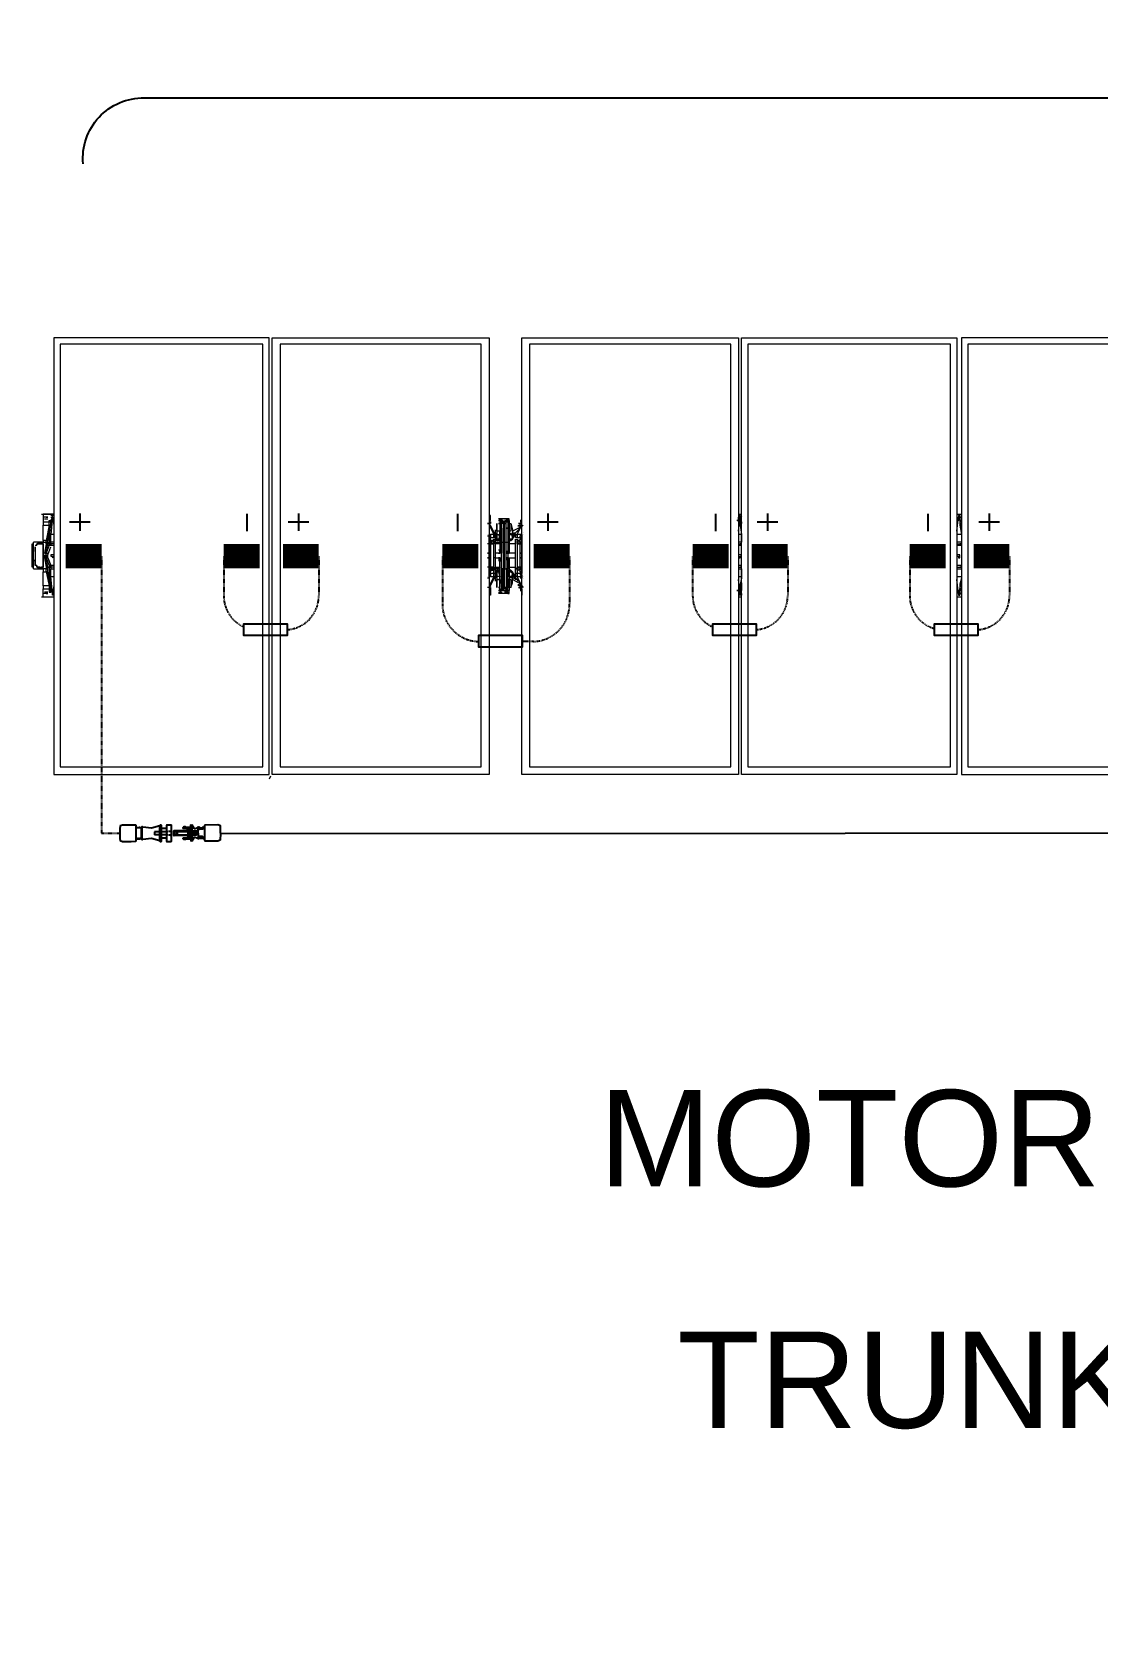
# Model space of a CAD drawing. Header units: feet. Extents: x -9903 to 12307, y -41 to 4121.
# Drawn here: x 1349.8 to 1570.8, y 2359.2 to 2692 of the extents above; entities that cross this region are included whole.
import ezdxf
from ezdxf import colors
from ezdxf.entities.mleader import LeaderData, LeaderLine
from ezdxf.lldxf.tags import DXFTag
from ezdxf.math import Vec2, Vec3

# ---------------------------------------------------------------- set-up
doc = ezdxf.new("R2010")
doc.units = ezdxf.units.FT
doc.header["$MEASUREMENT"] = 0
doc.linetypes.add('HIDDEN', pattern=[0.375, 0.25, -0.125])
for name, color, linetype in [('E-HARN-COMP', 8, 'Continuous'), ('E-TRNK-CABL-NEG', 6, 'HIDDEN'), ('E-TRUNK-CABLE-POS', 6, 'HIDDEN'), ('G-ANNO-TEXT', 1, 'Continuous'), ('Polarity-Text', 7, 'Continuous'), ('PV-DC-CABL-UG-', 10, 'DC-')]:
    doc.layers.add(name, color=color, linetype=linetype)
doc.styles.add('NEI-A', font='arial.ttf')
tags = doc.linetypes.add('DC-', pattern='A,0.176989,-0.049113,["DC-",NEI-A,S=0.1,R=0,X=0,Y=-0.05],-0.049113,-0.250887,0.176989', length=0.703091).pattern_tags.tags
tags[6] = DXFTag(74, 10)

# ---------------------------------------------------------------- blocks, each defined once
blk = doc.blocks.new('A$Cc93f9aa1')
at = {"lineweight": 5}
for points in [[(12.0812, 0), (12.3112, 0), (12.3112, 0.4666), (12.0812, 0.4666)], [(12.5462, 0), (12.3162, 0), (12.3162, 0.4666), (12.5462, 0.4666)], [(12.7811, 0.4666), (12.7811, 0), (12.5495, 0), (12.5495, 0.4666)], [(12.8161, 0.4666), (13.0478, 0.4666), (13.0478, 0), (12.8161, 0)], [(13.2811, 0.4666), (13.0511, 0.4666), (13.0511, 0), (13.2811, 0)], [(12.3045, 0.0067), (12.3045, 0.4583), (12.0878, 0.4583), (12.0878, 0.0067)], [(12.5395, 0.0067), (12.5395, 0.4583), (12.3228, 0.4583), (12.3228, 0.0067)], [(12.7728, 0.4583), (12.5578, 0.4583), (12.5578, 0.0067), (12.7728, 0.0067)], [(12.8245, 0.4583), (12.8245, 0.0067), (13.0395, 0.0067), (13.0395, 0.4583)], [(13.0578, 0.4583), (13.0578, 0.0067), (13.2745, 0.0067), (13.2745, 0.4583)], [(12.7928, 0.2667), (12.7945, 0.2667), (12.7945, 0.2583), (12.7928, 0.2583)], [(12.7978, 0.2717), (12.7961, 0.2717)], [(12.7978, 0.2617), (12.7961, 0.2617)], [(12.8045, 0.2617), (12.8028, 0.2617)], [(12.7828, 0.245), (12.7811, 0.245)], [(12.7845, 0.2483), (12.7861, 0.2483), (12.7861, 0.245), (12.7845, 0.245), (12.7828, 0.2467), (12.7828, 0.2483)], [(12.7845, 0.2483), (12.7828, 0.2467), (12.7845, 0.245), (12.7861, 0.2467)], [(12.7861, 0.2467), (12.7845, 0.2467)], [(12.7945, 0.2483), (12.7928, 0.2483), (12.7911, 0.25), (12.7928, 0.2483)], [(12.7978, 0.2467), (12.7978, 0.2183), (12.7961, 0.2183), (12.7961, 0.2467)], [(12.8011, 0.2183), (12.8011, 0.2467), (12.8028, 0.2467), (12.8028, 0.2183)], [(12.8128, 0.2483), (12.8111, 0.2467), (12.8128, 0.245), (12.8145, 0.2467)], [(13.2895, 0.25), (13.2878, 0.25)], [(12.3145, 0.235), (12.3128, 0.235), (12.3128, 0.2317), (12.3162, 0.2317), (12.3162, 0.2333), (12.3145, 0.2333)], [(12.5478, 0.235), (12.5478, 0.2333), (12.5462, 0.2333), (12.5462, 0.2317), (12.5478, 0.2317), (12.5495, 0.2317), (12.5495, 0.2333), (12.5495, 0.235)], [(12.7828, 0.235), (12.7811, 0.235)], [(12.7828, 0.23), (12.7811, 0.23)], [(12.7978, 0.2367), (12.7961, 0.2367)], [(12.7978, 0.23), (12.7961, 0.23)], [(12.7978, 0.23), (12.7961, 0.23)], [(12.8061, 0.23), (12.8045, 0.23)], [(12.8061, 0.23), (12.8045, 0.23)], [(12.8178, 0.235), (12.8161, 0.235)], [(12.8178, 0.23), (12.8161, 0.23)], [(13.2911, 0.23), (13.2895, 0.23), (13.2878, 0.22), (13.2895, 0.22)], [(12.7828, 0.22), (12.7811, 0.22)], [(12.7861, 0.2167), (12.7861, 0.2183), (12.7861, 0.22), (12.7845, 0.22), (12.7828, 0.22), (12.7828, 0.2183), (12.7828, 0.2167), (12.7845, 0.2167)], [(12.7845, 0.22), (12.7828, 0.2183), (12.7845, 0.2167), (12.7861, 0.2183)], [(12.7861, 0.2183), (12.7845, 0.2183)], [(12.7861, 0.2183), (12.7845, 0.2183)], [(12.7911, 0.2133), (12.7911, 0.215), (12.7945, 0.215), (12.7945, 0.2117), (12.7945, 0.21), (12.7928, 0.21), (12.7928, 0.2083)], [(12.7961, 0.2167), (12.7945, 0.2167)], [(12.8128, 0.22), (12.8111, 0.2183), (12.8128, 0.2167), (12.8145, 0.2183)], [(12.8145, 0.21), (12.8145, 0.2133), (12.8161, 0.2133), (12.8161, 0.2117)], [(13.2961, 0.22), (13.2945, 0.22)], [(12.7961, 0.1967), (12.7961, 0.195), (12.7945, 0.195)], [(12.7978, 0.2033), (12.7961, 0.2033)], [(12.7995, 0.1967), (12.7978, 0.1967)], [(12.7995, 0.195), (12.7978, 0.195)], [(12.8028, 0.195), (12.8011, 0.195)]]:
    blk.add_lwpolyline(points, close=True, dxfattribs=at)
at = {"color": 2, "lineweight": 5}
blk.add_lwpolyline([(13.0495, 0.4683), (13.0511, 0.4716)], dxfattribs=at)
at = {"lineweight": 5}
for points in [[(12.3162, 0.2767), (12.3112, 0.2767)], [(12.3145, 0.27), (12.3145, 0.2733), (12.3145, 0.275), (12.3128, 0.275), (12.3128, 0.2733), (12.3145, 0.2733)], [(12.5495, 0.2767), (12.5462, 0.2767)], [(12.5478, 0.255), (12.5462, 0.255), (12.5462, 0.2567), (12.5478, 0.2633), (12.5478, 0.2733), (12.5478, 0.275), (12.5478, 0.2733), (12.5478, 0.2717), (12.5462, 0.27), (12.5462, 0.2683)], [(12.5478, 0.275), (12.5495, 0.275)], [(12.7811, 0.2667), (12.7828, 0.2667), (12.7828, 0.2683), (12.7811, 0.2683), (12.7811, 0.27), (12.7811, 0.275)], [(12.8111, 0.255), (12.8095, 0.255), (12.8111, 0.255), (12.8111, 0.2533), (12.8111, 0.2517), (12.8145, 0.2517), (12.8145, 0.255), (12.8111, 0.255), (12.8161, 0.265), (12.8145, 0.265), (12.8161, 0.2667), (12.8145, 0.2667), (12.8145, 0.27), (12.8145, 0.275), (12.8161, 0.275)], [(13.2928, 0.2767), (13.2811, 0.2767)], [(13.2945, 0.2767), (13.2928, 0.2767), (13.2928, 0.2683), (13.2861, 0.2683), (13.2861, 0.2717), (13.2845, 0.2717), (13.2845, 0.27), (13.2828, 0.2733), (13.2845, 0.255), (13.2861, 0.255), (13.2861, 0.2533), (13.2845, 0.27), (13.2845, 0.2683), (13.2845, 0.2667), (13.2861, 0.265), (13.2861, 0.2683), (13.2845, 0.2683)], [(13.2828, 0.2733), (13.2828, 0.275), (13.2828, 0.2733)], [(12.3128, 0.255), (12.3112, 0.255), (12.3112, 0.2567), (12.3128, 0.2633), (12.3128, 0.2733), (12.3128, 0.27), (12.3112, 0.2683)], [(12.5495, 0.27), (12.5495, 0.2733)], [(12.7861, 0.2117), (12.7861, 0.2133), (12.7828, 0.2133), (12.7828, 0.2117), (12.7811, 0.21), (12.7811, 0.2133), (12.7828, 0.2133), (12.7828, 0.215), (12.7811, 0.215), (12.7811, 0.25), (12.7828, 0.25), (12.7828, 0.2517), (12.7828, 0.2533), (12.7811, 0.255), (12.7811, 0.2533), (12.7811, 0.255), (12.7811, 0.2517), (12.7861, 0.2517), (12.7861, 0.2533), (12.7861, 0.255), (12.7828, 0.265), (12.7811, 0.265), (12.7795, 0.2667)], [(12.7811, 0.27), (12.7811, 0.27)], [(12.7811, 0.2667), (12.7811, 0.2667)], [(12.7811, 0.265), (12.7861, 0.255), (12.7811, 0.255), (12.7811, 0.2567)], [(12.7845, 0.2667), (12.7828, 0.2667), (12.7828, 0.2633), (12.7828, 0.265), (12.7845, 0.265), (12.7845, 0.2633)], [(12.7845, 0.2617), (12.7911, 0.2583), (12.7911, 0.2567)], [(12.7861, 0.2583), (12.7911, 0.2533)], [(12.7928, 0.2667), (12.7911, 0.2617), (12.7911, 0.25), (12.7911, 0.2517)], [(12.7911, 0.26), (12.7911, 0.25), (12.7928, 0.25), (12.7945, 0.2483), (12.7961, 0.2483)], [(12.7945, 0.255), (12.7945, 0.25), (12.7928, 0.25), (12.7911, 0.2517), (12.7928, 0.2567), (12.7928, 0.255), (12.7945, 0.255), (12.7945, 0.2583)], [(12.7928, 0.2667), (12.7928, 0.2667)], [(12.7928, 0.26), (12.7928, 0.26)], [(12.8045, 0.2683), (12.8028, 0.2683), (12.8011, 0.2683), (12.8011, 0.27), (12.7995, 0.27), (12.7978, 0.27), (12.7995, 0.27), (12.7978, 0.27), (12.7961, 0.2717), (12.7961, 0.2733), (12.7945, 0.2733), (12.7945, 0.27), (12.7961, 0.27), (12.7961, 0.2683), (12.7978, 0.2683), (12.7995, 0.2683), (12.7995, 0.2667)], [(12.7961, 0.27), (12.7945, 0.27), (12.7961, 0.27), (12.7978, 0.27), (12.7961, 0.27), (12.7978, 0.27), (12.7978, 0.2683), (12.7961, 0.2683), (12.7961, 0.2467)], [(12.7961, 0.2383), (12.7945, 0.2383), (12.7945, 0.2617), (12.7945, 0.27)], [(12.7945, 0.2667), (12.7961, 0.2667)], [(12.7961, 0.2733), (12.7978, 0.2733), (12.8028, 0.2733), (12.8045, 0.2733), (12.8061, 0.2733)], [(12.7961, 0.27), (12.7961, 0.27)], [(12.8028, 0.2467), (12.8028, 0.2683), (12.8011, 0.2683), (12.8011, 0.2467), (12.7995, 0.2467), (12.7995, 0.2183), (12.7978, 0.2183), (12.7978, 0.1967), (12.7961, 0.1967), (12.7961, 0.2183)], [(12.7978, 0.2717), (12.7995, 0.2717)], [(12.7978, 0.2667), (12.7995, 0.2667), (12.7995, 0.2467), (12.7978, 0.2467), (12.7978, 0.2683), (12.7995, 0.2683), (12.8011, 0.2683), (12.8028, 0.2683), (12.8028, 0.27), (12.8011, 0.27), (12.8028, 0.27), (12.8011, 0.27), (12.8028, 0.27), (12.8045, 0.27), (12.8028, 0.27), (12.8045, 0.27), (12.8061, 0.27)], [(12.8011, 0.2667), (12.8028, 0.2667)], [(12.8061, 0.2717), (12.8045, 0.2717), (12.8028, 0.27), (12.8045, 0.27), (12.8045, 0.2733), (12.8045, 0.2717)], [(12.8028, 0.2717), (12.8045, 0.2717), (12.8028, 0.2717)], [(12.8045, 0.27), (12.8045, 0.2617), (12.8045, 0.2383), (12.8028, 0.2383)], [(12.8028, 0.27), (12.8028, 0.27)], [(12.8078, 0.2517), (12.8078, 0.25), (12.8078, 0.2617), (12.8078, 0.2667), (12.8078, 0.2583), (12.8045, 0.2583), (12.8045, 0.2667), (12.8061, 0.2667), (12.8045, 0.2667)], [(12.8045, 0.2583), (12.8045, 0.255), (12.8078, 0.255), (12.8078, 0.2567), (12.8078, 0.2583)], [(12.8061, 0.2667), (12.8061, 0.2667)], [(12.8061, 0.25), (12.8061, 0.2483), (12.8078, 0.25), (12.8061, 0.2483), (12.8078, 0.25), (12.8095, 0.25), (12.8095, 0.26)], [(12.8078, 0.26), (12.8078, 0.26)], [(12.8145, 0.265), (12.8095, 0.255), (12.8111, 0.255), (12.8111, 0.2533)], [(12.8145, 0.27), (12.8145, 0.27)], [(12.8145, 0.2667), (12.8145, 0.2667)], [(13.2828, 0.27), (13.2828, 0.2733), (13.2811, 0.2733), (13.2811, 0.2717)], [(13.2845, 0.2667), (13.2878, 0.25), (13.2895, 0.25), (13.2861, 0.265), (13.2928, 0.265), (13.2928, 0.2683)], [(13.2928, 0.265), (13.2928, 0.25), (13.2895, 0.25), (13.2895, 0.2467), (13.2878, 0.2467), (13.2878, 0.245), (13.2861, 0.245), (13.2878, 0.245), (13.2895, 0.245), (13.2895, 0.2467), (13.2928, 0.2467), (13.2928, 0.25)], [(13.2895, 0.2733), (13.2878, 0.2733), (13.2911, 0.2733), (13.2928, 0.2733)], [(13.2878, 0.2717), (13.2911, 0.2717)], [(12.3128, 0.2467), (12.3112, 0.2467), (12.3112, 0.255)], [(12.3162, 0.2467), (12.3112, 0.2467)], [(12.3162, 0.245), (12.3112, 0.245), (12.3128, 0.245)], [(12.3112, 0.245), (12.3112, 0.2433), (12.3162, 0.2433)], [(12.5478, 0.2467), (12.5462, 0.2467), (12.5462, 0.255)], [(12.5495, 0.2467), (12.5462, 0.2467)], [(12.5495, 0.245), (12.5462, 0.245), (12.5478, 0.245)], [(12.5462, 0.245), (12.5462, 0.2433), (12.5495, 0.2433)], [(12.7795, 0.255), (12.7795, 0.255)], [(12.7811, 0.25), (12.7811, 0.2517)], [(12.7811, 0.2467), (12.7828, 0.2467), (12.7828, 0.2483), (12.7845, 0.2483), (12.7861, 0.2483), (12.7861, 0.2467), (12.7878, 0.2467)], [(12.7828, 0.2483), (12.7828, 0.2483)], [(12.7828, 0.2467), (12.7828, 0.245), (12.7845, 0.245), (12.7861, 0.245), (12.7861, 0.2467), (12.7845, 0.2467), (12.7861, 0.2467), (12.7845, 0.2467), (12.7861, 0.2467), (12.7845, 0.2467), (12.7861, 0.2467), (12.7845, 0.2467)], [(12.7828, 0.2467), (12.7828, 0.2467)], [(12.7828, 0.245), (12.7828, 0.245)], [(12.7845, 0.2483), (12.7845, 0.2483)], [(12.7845, 0.245), (12.7845, 0.245)], [(12.7895, 0.2533), (12.7878, 0.2533), (12.7895, 0.2533), (12.7895, 0.2517), (12.7911, 0.2517), (12.7878, 0.255), (12.7878, 0.2517), (12.7861, 0.2517), (12.7878, 0.2517), (12.7878, 0.215), (12.7861, 0.215)], [(12.7861, 0.255), (12.7878, 0.255), (12.7861, 0.255), (12.7861, 0.2533)], [(12.7861, 0.2483), (12.7861, 0.2483)], [(12.7861, 0.2467), (12.7861, 0.2467)], [(12.7861, 0.245), (12.7861, 0.245)], [(12.7945, 0.245), (12.7878, 0.245)], [(12.7945, 0.2467), (12.7945, 0.2483), (12.7961, 0.2483), (12.7945, 0.2483), (12.7945, 0.25)], [(12.8078, 0.2567), (12.8078, 0.2517), (12.8078, 0.25), (12.8061, 0.25), (12.8045, 0.255)], [(12.8095, 0.2483), (12.8045, 0.2483), (12.8061, 0.2483), (12.8078, 0.2483), (12.8061, 0.2483), (12.8078, 0.2483)], [(12.8095, 0.245), (12.8045, 0.245), (12.8061, 0.2467), (12.8095, 0.2467)], [(12.8145, 0.255), (12.8161, 0.255), (12.8161, 0.2533), (12.8161, 0.255), (12.8161, 0.2533), (12.8161, 0.2517), (12.8145, 0.2517), (12.8145, 0.25), (12.8161, 0.25), (12.8161, 0.215), (12.8145, 0.215), (12.8145, 0.2133), (12.8111, 0.2133), (12.8111, 0.2117), (12.8111, 0.21), (12.8095, 0.21), (12.8145, 0.2), (12.8161, 0.2), (12.8145, 0.2017)], [(12.8111, 0.215), (12.8095, 0.215), (12.8095, 0.2517), (12.8111, 0.2517), (12.8095, 0.2517), (12.8095, 0.255)], [(12.8095, 0.2517), (12.8095, 0.2517)], [(12.8111, 0.2517), (12.8111, 0.2517)], [(12.8111, 0.2467), (12.8111, 0.245), (12.8111, 0.2483), (12.8128, 0.2483), (12.8111, 0.2483), (12.8111, 0.2467), (12.8128, 0.2467), (12.8145, 0.2467), (12.8128, 0.245), (12.8111, 0.245), (12.8128, 0.245), (12.8145, 0.245), (12.8145, 0.2467), (12.8128, 0.2467), (12.8145, 0.2467), (12.8128, 0.2467), (12.8145, 0.2467), (12.8128, 0.2467), (12.8145, 0.2467), (12.8128, 0.2467), (12.8145, 0.2467), (12.8145, 0.2483), (12.8128, 0.2483), (12.8145, 0.2483), (12.8145, 0.2467)], [(12.8111, 0.2483), (12.8111, 0.2483)], [(12.8111, 0.2467), (12.8111, 0.2467)], [(12.8111, 0.245), (12.8111, 0.245)], [(12.8128, 0.2483), (12.8128, 0.2483)], [(12.8128, 0.245), (12.8128, 0.245)], [(12.8145, 0.2483), (12.8145, 0.2483)], [(12.8145, 0.2467), (12.8145, 0.2467)], [(12.8145, 0.245), (12.8145, 0.245)], [(12.8161, 0.2567), (12.8161, 0.255)], [(12.8161, 0.2517), (12.8161, 0.25)], [(12.8161, 0.245), (12.8178, 0.245)], [(12.8178, 0.255), (12.8178, 0.255)], [(13.2845, 0.255), (13.2845, 0.2467), (13.2811, 0.2467)], [(13.2811, 0.245), (13.2845, 0.245), (13.2861, 0.245), (13.2861, 0.2533), (13.2878, 0.25), (13.2878, 0.2467)], [(13.2811, 0.2433), (13.2845, 0.2433), (13.2845, 0.245), (13.2845, 0.2433), (13.2845, 0.245)], [(13.2895, 0.2317), (13.2895, 0.235), (13.2861, 0.2433), (13.2861, 0.245), (13.2845, 0.245), (13.2845, 0.2467)], [(13.2878, 0.235), (13.2845, 0.2433), (13.2861, 0.2433), (13.2845, 0.2433), (13.2861, 0.2433), (13.2861, 0.245), (13.2845, 0.245), (13.2861, 0.245)], [(13.2878, 0.245), (13.2895, 0.235), (13.2911, 0.235), (13.2895, 0.235), (13.2895, 0.23), (13.2878, 0.23)], [(13.2911, 0.2317), (13.2911, 0.235), (13.2895, 0.245)], [(13.2945, 0.2467), (13.2928, 0.2467), (13.2945, 0.2467), (13.2961, 0.245), (13.2978, 0.245), (13.2961, 0.245), (13.2928, 0.245), (13.2928, 0.2183), (13.2945, 0.2183), (13.2945, 0.22), (13.2961, 0.22), (13.2961, 0.2183), (13.2961, 0.22), (13.2978, 0.22), (13.2995, 0.22), (13.2995, 0.2217)], [(13.2978, 0.2467), (13.2961, 0.2467), (13.2945, 0.2467), (13.2928, 0.2467), (13.2928, 0.245), (13.2945, 0.245)], [(13.2928, 0.2467), (13.2961, 0.2467), (13.2978, 0.2467), (13.2978, 0.245), (13.2995, 0.245), (13.2995, 0.2433), (13.3011, 0.2433)], [(13.2928, 0.22), (13.2928, 0.2233), (13.2928, 0.2417), (13.2928, 0.245)], [(13.3028, 0.2467), (13.2995, 0.2467), (13.2945, 0.2467), (13.2961, 0.2467), (13.2961, 0.245)], [(13.2995, 0.2433), (13.2995, 0.245), (13.2978, 0.245), (13.2961, 0.245), (13.2961, 0.2467)], [(13.2995, 0.245), (13.2978, 0.245)], [(13.3011, 0.2283), (13.3011, 0.2233), (13.3011, 0.2433), (13.3011, 0.2383)], [(13.3028, 0.245), (13.3045, 0.245), (13.3045, 0.22), (13.3028, 0.22)], [(12.7978, 0.235), (12.7961, 0.235), (12.7945, 0.235), (12.7945, 0.2367), (12.7945, 0.2383), (12.7945, 0.2367), (12.7961, 0.235), (12.7878, 0.235), (12.7878, 0.23), (12.7961, 0.23), (12.7945, 0.2283), (12.7945, 0.2267), (12.7945, 0.23), (12.7961, 0.23), (12.7945, 0.23)], [(12.7945, 0.195), (12.7945, 0.1933), (12.7961, 0.1933), (12.7961, 0.195), (12.7945, 0.195), (12.7945, 0.2033), (12.7945, 0.2267), (12.7961, 0.2267)], [(12.7961, 0.1933), (12.8028, 0.1933), (12.8045, 0.1933), (12.8028, 0.1933), (12.8028, 0.195), (12.8011, 0.195), (12.8028, 0.195), (12.8045, 0.195), (12.8045, 0.2033), (12.8028, 0.2033), (12.8045, 0.2033), (12.8045, 0.2267), (12.8028, 0.2267)], [(12.8028, 0.23), (12.8095, 0.23), (12.8095, 0.235), (12.8028, 0.235)], [(12.8061, 0.235), (12.8045, 0.235), (12.8045, 0.2383), (12.8061, 0.2383)], [(12.8045, 0.2383), (12.8045, 0.2367), (12.8061, 0.2367), (12.8045, 0.2367), (12.8045, 0.235)], [(12.8045, 0.2267), (12.8045, 0.23), (12.8045, 0.2267), (12.8061, 0.2267)], [(12.8095, 0.235), (12.8111, 0.235)], [(13.2811, 0.2317), (13.2845, 0.2317), (13.2845, 0.2333), (13.2828, 0.2333), (13.2828, 0.235), (13.2811, 0.2333)], [(13.2895, 0.235), (13.2878, 0.235), (13.2878, 0.2317), (13.2845, 0.2233)], [(13.2878, 0.2217), (13.2861, 0.2217), (13.2895, 0.23), (13.2911, 0.23)], [(13.3011, 0.2267), (13.3011, 0.2283), (13.3011, 0.2383), (13.3028, 0.2383)], [(13.3011, 0.2367), (13.3011, 0.2383), (13.3011, 0.2367)], [(12.3162, 0.2217), (12.3112, 0.2217), (12.3112, 0.22)], [(12.3162, 0.22), (12.3112, 0.22), (12.3128, 0.22)], [(12.3145, 0.1917), (12.3128, 0.1917), (12.3128, 0.2), (12.3112, 0.21), (12.3112, 0.2183), (12.3128, 0.2183)], [(12.3112, 0.2183), (12.3162, 0.2183)], [(12.5495, 0.2217), (12.5462, 0.2217), (12.5462, 0.22)], [(12.5495, 0.22), (12.5462, 0.22), (12.5478, 0.22)], [(12.5478, 0.1917), (12.5478, 0.2), (12.5462, 0.21), (12.5462, 0.2183), (12.5478, 0.2183)], [(12.5462, 0.2183), (12.5495, 0.2183)], [(12.7795, 0.21), (12.7795, 0.21)], [(12.7811, 0.2183), (12.7828, 0.2183), (12.7828, 0.22), (12.7845, 0.22), (12.7861, 0.22), (12.7861, 0.2183), (12.7861, 0.2167), (12.7845, 0.2167), (12.7828, 0.2183)], [(12.7811, 0.2133), (12.7811, 0.215)], [(12.7811, 0.2117), (12.7811, 0.21), (12.7861, 0.21), (12.7811, 0.2), (12.7828, 0.2), (12.7861, 0.21), (12.7861, 0.2117), (12.7861, 0.21), (12.7878, 0.21), (12.7911, 0.2133), (12.7895, 0.2133), (12.7895, 0.2117), (12.7878, 0.2117), (12.7895, 0.2117)], [(12.7828, 0.22), (12.7828, 0.22)], [(12.7828, 0.2183), (12.7828, 0.2183)], [(12.7828, 0.2167), (12.7828, 0.2167)], [(12.7845, 0.22), (12.7845, 0.22)], [(12.7845, 0.2183), (12.7861, 0.2183)], [(12.7845, 0.2183), (12.7861, 0.2183)], [(12.7845, 0.2183), (12.7861, 0.2183)], [(12.7845, 0.2183), (12.7861, 0.2183)], [(12.7845, 0.2183), (12.7861, 0.2183)], [(12.7845, 0.2167), (12.7845, 0.2167)], [(12.7845, 0.2033), (12.7911, 0.2067), (12.7911, 0.2083)], [(12.7861, 0.22), (12.7861, 0.22)], [(12.7861, 0.2183), (12.7861, 0.2183)], [(12.7861, 0.2167), (12.7861, 0.2167)], [(12.7861, 0.215), (12.7861, 0.215)], [(12.7861, 0.2133), (12.7878, 0.2133), (12.7878, 0.21), (12.7861, 0.21)], [(12.7861, 0.2067), (12.7911, 0.2117)], [(12.7878, 0.22), (12.7945, 0.22)], [(12.7878, 0.215), (12.7878, 0.215)], [(12.7911, 0.205), (12.7911, 0.215), (12.7928, 0.2167), (12.7945, 0.2167), (12.7928, 0.2167), (12.7911, 0.215)], [(12.7928, 0.1983), (12.7911, 0.205), (12.7911, 0.215), (12.7911, 0.2133)], [(12.7945, 0.215), (12.7945, 0.2167), (12.7928, 0.215)], [(12.7945, 0.2067), (12.7945, 0.1983), (12.7928, 0.1983), (12.7928, 0.2067), (12.7945, 0.2067), (12.7945, 0.21)], [(12.7961, 0.2167), (12.7945, 0.2167), (12.7945, 0.2183)], [(12.8028, 0.2183), (12.8028, 0.1967), (12.8011, 0.1967), (12.8011, 0.2183), (12.7995, 0.2183), (12.7995, 0.1983), (12.7978, 0.1983)], [(12.8095, 0.2183), (12.8061, 0.2183), (12.8045, 0.22), (12.8095, 0.22)], [(12.8095, 0.205), (12.8095, 0.215), (12.8078, 0.215), (12.8061, 0.2167), (12.8045, 0.2167), (12.8095, 0.2167)], [(12.8045, 0.21), (12.8045, 0.2067), (12.8078, 0.2067), (12.8078, 0.2083), (12.8078, 0.21), (12.8061, 0.21), (12.8045, 0.2117), (12.8061, 0.215), (12.8078, 0.215), (12.8078, 0.2083)], [(12.8045, 0.1983), (12.8061, 0.1983), (12.8045, 0.1983), (12.8045, 0.2067)], [(12.8061, 0.215), (12.8061, 0.2167), (12.8078, 0.2167), (12.8061, 0.2167), (12.8078, 0.215), (12.8061, 0.2167), (12.8078, 0.2167)], [(12.8078, 0.2067), (12.8078, 0.1983), (12.8078, 0.215), (12.8078, 0.2133)], [(12.8095, 0.215), (12.8095, 0.215)], [(12.8111, 0.2117), (12.8095, 0.2117), (12.8095, 0.21), (12.8095, 0.2133), (12.8111, 0.2133)], [(12.8095, 0.21), (12.8111, 0.21)], [(12.8128, 0.2183), (12.8145, 0.2183), (12.8128, 0.2183), (12.8145, 0.2183), (12.8128, 0.2183), (12.8145, 0.2183), (12.8128, 0.2183), (12.8145, 0.2183), (12.8128, 0.2183), (12.8145, 0.2183), (12.8145, 0.22), (12.8128, 0.22), (12.8111, 0.22), (12.8111, 0.2183), (12.8111, 0.2167), (12.8128, 0.2167), (12.8145, 0.2183), (12.8145, 0.2167), (12.8128, 0.2167), (12.8111, 0.2167), (12.8111, 0.2183), (12.8111, 0.22), (12.8128, 0.22), (12.8145, 0.22), (12.8145, 0.2183)], [(12.8111, 0.22), (12.8111, 0.22)], [(12.8111, 0.2183), (12.8111, 0.2183)], [(12.8111, 0.2167), (12.8111, 0.2167)], [(12.8111, 0.215), (12.8111, 0.215)], [(12.8161, 0.2), (12.8111, 0.21), (12.8145, 0.21)], [(12.8128, 0.22), (12.8128, 0.22)], [(12.8128, 0.2167), (12.8128, 0.2167)], [(12.8145, 0.22), (12.8145, 0.22)], [(12.8145, 0.2183), (12.8145, 0.2183)], [(12.8145, 0.2167), (12.8145, 0.2167)], [(12.8161, 0.22), (12.8178, 0.22)], [(12.8161, 0.215), (12.8161, 0.2133)], [(12.8178, 0.2117), (12.8161, 0.2117), (12.8161, 0.21)], [(12.8178, 0.21), (12.8178, 0.21)], [(13.2861, 0.2217), (13.2845, 0.2217), (13.2845, 0.22), (13.2845, 0.2217), (13.2811, 0.2217)], [(13.2811, 0.22), (13.2845, 0.22), (13.2861, 0.22), (13.2878, 0.22)], [(13.2811, 0.2183), (13.2845, 0.2183)], [(13.2828, 0.1917), (13.2845, 0.21), (13.2861, 0.2117), (13.2861, 0.22), (13.2878, 0.22), (13.2895, 0.22), (13.2895, 0.2183), (13.2878, 0.2183), (13.2878, 0.22), (13.2878, 0.215), (13.2878, 0.2167), (13.2895, 0.2167), (13.2878, 0.2167), (13.2878, 0.215), (13.2845, 0.2), (13.2861, 0.2), (13.2895, 0.2167), (13.2928, 0.2167), (13.2928, 0.2)], [(13.2845, 0.2217), (13.2845, 0.22), (13.2861, 0.22), (13.2861, 0.2217), (13.2845, 0.2217), (13.2861, 0.2217), (13.2845, 0.22), (13.2861, 0.22), (13.2845, 0.22), (13.2845, 0.2183), (13.2845, 0.21)], [(13.2845, 0.1967), (13.2845, 0.195), (13.2861, 0.2117), (13.2878, 0.215), (13.2895, 0.215)], [(13.2928, 0.2167), (13.2928, 0.2183), (13.2895, 0.2183), (13.2895, 0.2167)], [(13.3011, 0.2217), (13.2995, 0.2217), (13.2995, 0.22), (13.2978, 0.22), (13.2978, 0.2183), (13.2961, 0.2183), (13.2928, 0.2183), (13.2945, 0.2183), (13.2995, 0.2183), (13.3028, 0.2183)], [(13.2945, 0.22), (13.2928, 0.22), (13.2961, 0.22), (13.2978, 0.22), (13.2961, 0.22), (13.2978, 0.22), (13.2995, 0.22)], [(13.2928, 0.2183), (13.2945, 0.2183)], [(12.3112, 0.1967), (12.3128, 0.195), (12.3128, 0.19), (12.3145, 0.19), (12.3145, 0.1917), (12.3145, 0.195)], [(12.5462, 0.1967), (12.5462, 0.195), (12.5478, 0.1933), (12.5478, 0.19), (12.5495, 0.19)], [(12.5495, 0.195), (12.5495, 0.1917), (12.5478, 0.1917), (12.5478, 0.19)], [(12.7811, 0.2017), (12.7795, 0.2)], [(12.7811, 0.1983), (12.7828, 0.1983), (12.7811, 0.1967)], [(12.7811, 0.1983), (12.7811, 0.1983)], [(12.7811, 0.195), (12.7811, 0.19)], [(12.7811, 0.195), (12.7811, 0.195)], [(12.7845, 0.2017), (12.7845, 0.2), (12.7828, 0.2), (12.7828, 0.2017), (12.7828, 0.1983), (12.7845, 0.1983)], [(12.7928, 0.205), (12.7928, 0.205)], [(12.7945, 0.1983), (12.7961, 0.1983)], [(12.7978, 0.1933), (12.7961, 0.1933), (12.7978, 0.1933), (12.7961, 0.1933), (12.7978, 0.195), (12.7995, 0.195), (12.7978, 0.195), (12.7978, 0.1967)], [(12.7978, 0.195), (12.7961, 0.195), (12.7961, 0.1967)], [(12.7995, 0.1983), (12.7995, 0.1967), (12.8011, 0.1967), (12.8028, 0.1967), (12.8011, 0.1967), (12.8011, 0.195), (12.8028, 0.195), (12.8045, 0.1933), (12.8061, 0.1933), (12.8045, 0.1933), (12.8028, 0.1933)], [(12.8011, 0.1983), (12.8028, 0.1983)], [(12.8028, 0.195), (12.8028, 0.1967), (12.8028, 0.195), (12.8045, 0.195), (12.8045, 0.1933)], [(12.8061, 0.195), (12.8045, 0.195), (12.8028, 0.1967)], [(12.8078, 0.205), (12.8078, 0.205)], [(12.8145, 0.1967), (12.8145, 0.1983), (12.8161, 0.1983)], [(12.8145, 0.1983), (12.8145, 0.1983)], [(12.8145, 0.195), (12.8145, 0.19), (12.8161, 0.19)], [(13.2811, 0.1933), (13.2828, 0.1917), (13.2828, 0.19), (13.2845, 0.19)], [(13.2945, 0.1883), (13.2928, 0.1883), (13.2928, 0.1967), (13.2861, 0.1967), (13.2861, 0.195), (13.2845, 0.195), (13.2828, 0.1917), (13.2828, 0.19)], [(13.2845, 0.1917), (13.2828, 0.1917), (13.2828, 0.195)], [(13.2928, 0.1967), (13.2928, 0.2), (13.2861, 0.2), (13.2861, 0.1967), (13.2845, 0.1967), (13.2845, 0.1983)], [(13.2911, 0.1933), (13.2878, 0.1933)], [(13.2895, 0.1917), (13.2878, 0.1917), (13.2911, 0.1917), (13.2928, 0.1917)], [(12.3162, 0.1883), (12.3112, 0.1883)], [(12.5495, 0.1883), (12.5462, 0.1883)], [(13.2811, 0.1883), (13.2928, 0.1883)]]:
    blk.add_lwpolyline(points, dxfattribs=at)
at = {"color": 8, "lineweight": 5, "true_color": 0x808080}
for points in [[(12.3162, 0.2767), (12.3112, 0.2767)], [(12.3112, 0.2733), (12.3128, 0.2733), (12.3128, 0.275)], [(12.5495, 0.2767), (12.5462, 0.2767)], [(12.5462, 0.2733), (12.5462, 0.275), (12.5478, 0.275)], [(13.2928, 0.2767), (13.2811, 0.2767)], [(13.2811, 0.275), (13.2828, 0.275)], [(12.3112, 0.27), (12.3128, 0.27), (12.3128, 0.2683), (12.3112, 0.2617)], [(12.3112, 0.2667), (12.3112, 0.2683), (12.3128, 0.2683)], [(12.3145, 0.2733), (12.3145, 0.2733)], [(12.3145, 0.2733), (12.3162, 0.2583)], [(12.3162, 0.2683), (12.3145, 0.27)], [(12.5462, 0.2617), (12.5462, 0.27), (12.5478, 0.27)], [(12.5462, 0.2667), (12.5462, 0.2683)], [(12.5478, 0.2733), (12.5495, 0.2583)], [(12.5495, 0.2733), (12.5495, 0.2733)], [(12.5495, 0.2683), (12.5495, 0.27)], [(12.7845, 0.26), (12.7861, 0.2583), (12.7878, 0.2583), (12.7895, 0.2567), (12.7911, 0.255)], [(12.7945, 0.2617), (12.7945, 0.27)], [(12.7945, 0.2583), (12.7961, 0.2583)], [(12.7961, 0.2733), (12.7961, 0.2717)], [(12.7961, 0.2717), (12.7961, 0.2717)], [(12.7961, 0.27), (12.7978, 0.27), (12.7995, 0.27), (12.7978, 0.27), (12.7995, 0.27), (12.8011, 0.27), (12.8028, 0.27), (12.8011, 0.27)], [(12.7961, 0.2617), (12.7961, 0.2383), (12.7961, 0.235), (12.7978, 0.235)], [(12.8028, 0.2717), (12.8028, 0.2733)], [(12.8028, 0.2717), (12.8028, 0.2717)], [(12.8028, 0.27), (12.8045, 0.27), (12.8045, 0.2617)], [(12.8028, 0.2617), (12.8028, 0.2383), (12.8028, 0.235)], [(12.8045, 0.2583), (12.8061, 0.2583)], [(12.8161, 0.2667), (12.8178, 0.2667)], [(13.2811, 0.265), (13.2828, 0.2733)], [(12.3162, 0.255), (12.3112, 0.255)], [(12.5495, 0.255), (12.5462, 0.255)], [(12.7795, 0.2567), (12.7795, 0.2567)], [(12.7811, 0.2567), (12.7828, 0.2567)], [(12.7828, 0.25), (12.7828, 0.2483)], [(12.7828, 0.245), (12.7828, 0.22)], [(12.7861, 0.2483), (12.7861, 0.2517)], [(12.7861, 0.22), (12.7861, 0.245)], [(12.7945, 0.255), (12.7961, 0.255)], [(12.7945, 0.25), (12.7961, 0.25)], [(12.8045, 0.255), (12.8061, 0.255)], [(12.8045, 0.25), (12.8061, 0.25)], [(12.8111, 0.2517), (12.8111, 0.2483)], [(12.8111, 0.245), (12.8111, 0.22)], [(12.8145, 0.2483), (12.8145, 0.25)], [(12.8145, 0.22), (12.8145, 0.245)], [(12.8161, 0.2567), (12.8178, 0.2567)], [(12.8161, 0.2567), (12.8161, 0.2567)], [(13.2845, 0.255), (13.2811, 0.255)], [(13.2961, 0.245), (13.2978, 0.245)], [(13.3028, 0.2467), (13.3028, 0.2183)], [(12.7961, 0.2033), (12.7961, 0.2267), (12.7961, 0.23), (12.7978, 0.23)], [(12.8028, 0.2033), (12.8028, 0.23)], [(12.8045, 0.235), (12.8061, 0.235)], [(12.8045, 0.23), (12.8061, 0.23)], [(12.3112, 0.21), (12.3162, 0.21)], [(12.3162, 0.2067), (12.3145, 0.1917)], [(12.5462, 0.21), (12.5495, 0.21)], [(12.5495, 0.2067), (12.5478, 0.1917)], [(12.7795, 0.2083), (12.7795, 0.2083)], [(12.7811, 0.21), (12.7811, 0.2083)], [(12.7828, 0.2167), (12.7828, 0.215)], [(12.7911, 0.21), (12.7895, 0.2083), (12.7878, 0.2083), (12.7861, 0.2067), (12.7845, 0.205)], [(12.7861, 0.215), (12.7861, 0.2167)], [(12.7945, 0.215), (12.7961, 0.215)], [(12.7945, 0.2117), (12.7961, 0.2117)], [(12.7945, 0.2067), (12.7961, 0.2067)], [(12.8061, 0.215), (12.8045, 0.215)], [(12.8045, 0.2117), (12.8061, 0.2117)], [(12.8045, 0.2067), (12.8061, 0.2067)], [(12.8111, 0.2167), (12.8111, 0.215)], [(12.8145, 0.215), (12.8145, 0.2167)], [(12.8161, 0.2083), (12.8161, 0.21)], [(12.8161, 0.2083), (12.8161, 0.2083)], [(13.2811, 0.21), (13.2845, 0.21)], [(13.2961, 0.22), (13.2978, 0.22)], [(12.3112, 0.195), (12.3128, 0.195), (12.3128, 0.1967), (12.3112, 0.2033)], [(12.3112, 0.1967), (12.3112, 0.1983)], [(12.3128, 0.19), (12.3128, 0.1917), (12.3112, 0.1917)], [(12.3145, 0.195), (12.3162, 0.1967)], [(12.3145, 0.195), (12.3162, 0.195), (12.3145, 0.195)], [(12.3145, 0.1917), (12.3145, 0.1917)], [(12.5462, 0.2033), (12.5462, 0.195), (12.5478, 0.195)], [(12.5478, 0.1967), (12.5462, 0.1967), (12.5462, 0.1983)], [(12.5478, 0.19), (12.5462, 0.1917)], [(12.5495, 0.1967), (12.5495, 0.195), (12.5512, 0.195)], [(12.5495, 0.1917), (12.5495, 0.1917)], [(12.7811, 0.1983), (12.7828, 0.1983)], [(12.7811, 0.1967), (12.7828, 0.1967)], [(12.7811, 0.195), (12.7828, 0.195)], [(12.7945, 0.195), (12.7945, 0.2033)], [(12.7961, 0.195), (12.7978, 0.195), (12.7995, 0.195)], [(12.7961, 0.1933), (12.7961, 0.1933)], [(12.7961, 0.1933), (12.7978, 0.1933)], [(12.7995, 0.1967), (12.8011, 0.1967), (12.8028, 0.1967)], [(12.8011, 0.195), (12.8028, 0.195), (12.8045, 0.195), (12.8028, 0.195), (12.8045, 0.195), (12.8045, 0.2033)], [(12.8028, 0.1933), (12.8028, 0.1933)], [(12.8028, 0.1933), (12.8045, 0.1933)], [(12.8145, 0.1967), (12.8161, 0.1967)], [(12.8145, 0.195), (12.8161, 0.195)], [(13.2828, 0.1917), (13.2828, 0.1933), (13.2811, 0.2)], [(13.2828, 0.19), (13.2811, 0.19)], [(12.3162, 0.1883), (12.3112, 0.1883)], [(12.5495, 0.1883), (12.5462, 0.1883)], [(13.2928, 0.1883), (13.2811, 0.1883)]]:
    blk.add_lwpolyline(points, dxfattribs=at)
for points in [[(12.3162, 0.27), (12.3145, 0.27)], [(12.5512, 0.27), (12.5495, 0.27)], [(12.7828, 0.27), (12.7811, 0.27)], [(12.7828, 0.2667), (12.7811, 0.2667)], [(12.8045, 0.27), (12.8028, 0.27)], [(12.8161, 0.27), (12.8145, 0.27)], [(12.7978, 0.2367), (12.7961, 0.2367)], [(12.7978, 0.2283), (12.7961, 0.2283)], [(12.8045, 0.2367), (12.8028, 0.2367)], [(12.8045, 0.2283), (12.8028, 0.2283)], [(12.7995, 0.195), (12.7978, 0.195)], [(12.8178, 0.1983), (12.8161, 0.1983)]]:
    blk.add_lwpolyline(points, close=True, dxfattribs=at)
blk = doc.blocks.new('A$C2C7A52CE')
at = {"layer": 'E-HARN-COMP'}
for p, q in [((-0.496, 0.086, 0.079), (-0.494, 0.085, 0.079)), ((-0.496, -0.086, 0.079), (-0.494, -0.085, 0.079))]:
    blk.add_line(p, q, dxfattribs=at)
for points, elevation in [([(-0.634, -0.1), (-0.636, -0.098), (-0.636, 0.098), (-0.634, 0.1), (-0.576, 0.1), (-0.573, 0.097), (-0.573, -0.097), (-0.576, -0.1), (-0.634, -0.1)], -0.033), ([(-0.634, 0.031), (-0.629, 0.031), (-0.629, 0.022), (-0.598, 0.022)], 0.079), ([(-0.573, 0.062), (-0.571, 0.06), (-0.515, 0.06), (-0.512, 0.062)], 0.015), ([(-0.509, -0.1), (-0.512, -0.097), (-0.512, 0.097), (-0.509, 0.1), (-0.496, 0.1), (-0.496, -0.1), (-0.509, -0.1)], -0.033), ([(-0.493, 0.097), (-0.493, 0.093), (-0.491, 0.089), (-0.389, 0.062), (-0.284, 0.075), (-0.281, 0.078), (-0.27, 0.078), (-0.27, -0.078), (-0.281, -0.078), (-0.284, -0.075), (-0.389, -0.062), (-0.491, -0.089), (-0.493, -0.097), (-0.493, 0.097)], -0.033), ([(-0.27, -0.078), (-0.267, -0.075), (-0.267, 0.075), (-0.27, 0.078)], -0.033), ([(-0.267, 0.069), (-0.263, 0.065), (-0.246, 0.065), (-0.246, 0.072), (-0.237, 0.072), (-0.237, 0.065), (-0.222, 0.065), (-0.218, 0.072), (-0.216, 0.072), (-0.212, 0.065), (-0.209, 0.065), (-0.204, 0.072), (-0.203, 0.072)], 0.079), ([(-0.003, -0.087), (-0.006, -0.091), (-0.033, -0.1), (-0.141, -0.1), (-0.198, -0.098), (-0.203, -0.095), (-0.203, 0.094), (-0.198, 0.098), (-0.141, 0.1), (-0.034, 0.1), (-0.006, 0.09), (-0.003, 0.087), (0, 0.059), (0, 0.002), (-0.002, -0.07), (-0.003, -0.087)], -0.024), ([(-0.634, -0.031), (-0.629, -0.031), (-0.629, -0.022), (-0.598, -0.022)], 0.079), ([(-0.573, -0.063), (-0.571, -0.06), (-0.515, -0.06), (-0.512, -0.063)], 0.015), ([(-0.267, -0.069), (-0.263, -0.065), (-0.246, -0.065), (-0.246, -0.072), (-0.237, -0.072), (-0.237, -0.065), (-0.229, -0.065), (-0.225, -0.073), (-0.223, -0.073), (-0.218, -0.065), (-0.215, -0.065), (-0.211, -0.073), (-0.209, -0.073), (-0.205, -0.065), (-0.203, -0.065)], -0.039)]:
    blk.add_lwpolyline(points, dxfattribs=dict(at, elevation=elevation))
for points in [[(-0.59, 0.018), (-0.426, 0.018)], [(-0.426, 0.018), (-0.426, -0.018)], [(-0.59, -0.018), (-0.426, -0.018)]]:
    blk.add_lwpolyline(points, dxfattribs=at)
blk = doc.blocks.new('A$C084F4888')
at = {"layer": 'E-HARN-COMP'}
for p, q in [((0.523, 0.021, 0.006), (0.415, 0.021, 0.006)), ((0.54, 0.017, 0.006), (0.568, 0.017, 0.006)), ((0.523, -0.021, 0.006), (0.415, -0.021, 0.006)), ((0.54, -0.017, 0.006), (0.568, -0.017, 0.006))]:
    blk.add_line(p, q, dxfattribs=at)
for points, elevation in [([(0.196, -0.096), (0.2, -0.092), (0.2, 0.092), (0.196, 0.097), (0.034, 0.098), (0.006, 0.089), (0.003, 0.086), (0.001, 0.071), (0, 0.031), (0, -0.01), (0.001, -0.072), (0.003, -0.086), (0.033, -0.098), (0.196, -0.096)], -0.011), ([(0.2, 0.068), (0.202, 0.064), (0.203, 0.062), (0.203, 0.056), (0.204, 0.056), (0.205, 0.062), (0.205, 0.064), (0.209, 0.072), (0.212, 0.072), (0.216, 0.064), (0.217, 0.056), (0.22, 0.056)], 0.053), ([(0.275, 0.077), (0.275, -0.077), (0.277, -0.074), (0.277, -0.063), (0.282, -0.059), (0.294, -0.059), (0.314, -0.052), (0.322, -0.052), (0.326, -0.054), (0.351, -0.097), (0.353, -0.098), (0.353, 0.098), (0.35, 0.096), (0.326, 0.054), (0.322, 0.052), (0.314, 0.052), (0.294, 0.059), (0.282, 0.059), (0.277, 0.063), (0.277, 0.074), (0.275, 0.077)], 0), ([(0.353, 0.086), (0.366, 0.086)], 0.004), ([(0.466, 0.063), (0.466, 0.065), (0.457, 0.073), (0.45, 0.076), (0.431, 0.076), (0.433, 0.07), (0.373, 0.07), (0.369, 0.075), (0.369, 0.096), (0.366, 0.098), (0.366, -0.098), (0.369, -0.096), (0.369, -0.075), (0.373, -0.07), (0.433, -0.07), (0.431, -0.076), (0.45, -0.076), (0.457, -0.073), (0.466, -0.065), (0.466, -0.063), (0.464, -0.062), (0.373, -0.059), (0.369, -0.055), (0.369, -0.044), (0.371, -0.042), (0.371, 0.042), (0.369, 0.044), (0.369, 0.055), (0.373, 0.059)], 0.027), ([(0.373, 0.059), (0.464, 0.062), (0.466, 0.063)], 0.027), ([(0.2, -0.067), (0.203, -0.072), (0.205, -0.072), (0.209, -0.064), (0.212, -0.064), (0.216, -0.072), (0.218, -0.072), (0.223, -0.064), (0.223, -0.062)], 0.006), ([(0.353, -0.086), (0.366, -0.086)], 0.004)]:
    blk.add_lwpolyline(points, dxfattribs=dict(at, elevation=elevation))
for points in [[(0.266, 0.077), (0.264, 0.074), (0.264, 0.067), (0.259, 0.062), (0.252, 0.062), (0.252, 0.064), (0.227, 0.064), (0.227, 0.062), (0.226, 0.062), (0.222, 0.062), (0.22, 0.06), (0.22, 0.05), (0.221, 0.047), (0.223, 0.045), (0.226, 0.044), (0.26, 0.044), (0.263, 0.045), (0.264, 0.048), (0.264, 0.067)], [(0.371, 0.037), (0.38, 0.037)], [(0.38, -0.042), (0.38, 0.042), (0.381, 0.041), (0.381, -0.041), (0.38, -0.042)], [(0.382, 0.035), (0.385, 0.034), (0.385, -0.034), (0.382, -0.035), (0.382, 0.035), (0.381, 0.039)], [(0.385, 0.029), (0.392, 0.029)], [(0.397, 0.039), (0.396, 0.035), (0.392, 0.034), (0.392, -0.034), (0.396, -0.035), (0.396, 0.035)], [(0.398, 0.042), (0.397, 0.041), (0.397, -0.041), (0.398, -0.042), (0.398, 0.042)], [(0.398, 0.037), (0.403, 0.037)], [(0.403, 0.042), (0.406, 0.041), (0.41, 0.038), (0.41, 0.034), (0.414, 0.032), (0.573, 0.032), (0.574, 0.031), (0.575, 0.024), (0.575, -0.024), (0.575, -0.03), (0.573, -0.032), (0.414, -0.032), (0.41, -0.038), (0.406, -0.041), (0.405, -0.042), (0.403, -0.042), (0.403, 0.042)], [(0.537, 0.024), (0.538, 0.022), (0.538, -0.022), (0.537, -0.024), (0.537, 0.024)], [(0.575, 0.024), (0.57, 0.019), (0.57, -0.019), (0.575, -0.024)], [(0.266, -0.077), (0.264, -0.074), (0.264, -0.067), (0.259, -0.062), (0.252, -0.062), (0.252, -0.064), (0.227, -0.064), (0.227, -0.062), (0.226, -0.062), (0.222, -0.062), (0.22, -0.06), (0.22, -0.05), (0.221, -0.047), (0.223, -0.045), (0.226, -0.044), (0.26, -0.044), (0.263, -0.045), (0.264, -0.048), (0.264, -0.067)], [(0.371, -0.037), (0.38, -0.037)], [(0.381, -0.039), (0.382, -0.035)], [(0.385, -0.029), (0.392, -0.029)], [(0.396, -0.035), (0.397, -0.039)], [(0.398, -0.037), (0.403, -0.037)]]:
    blk.add_lwpolyline(points, dxfattribs=at)
at = {"layer": 'E-HARN-COMP', "elevation": 0.063}
blk.add_lwpolyline([(0.351, 0.024), (0.299, 0.024), (0.299, -0.024), (0.351, -0.024)], close=True, dxfattribs=at)
at = {"layer": 'E-HARN-COMP'}
blk.add_circle((0.318, 0, 0.052), 0.0136, dxfattribs=at)

msp = doc.modelspace()

# ---------------------------------------------------------------- linework, layer by layer
at = {"layer": 'E-HARN-COMP', "const_width": 5}
for points in [[(1356.73, 2583.32), (1364.19, 2583.32)], [(1389.52, 2583.32), (1396.98, 2583.32)], [(1401.79, 2583.32), (1409.24, 2583.32)], [(1434.86, 2583.32), (1442.31, 2583.32)], [(1453.79, 2583.32), (1461.25, 2583.32)], [(1486.77, 2583.32), (1494.22, 2583.32)], [(1499.03, 2583.32), (1506.49, 2583.32)], [(1531.79, 2583.32), (1539.24, 2583.32)], [(1545.03, 2583.32), (1552.48, 2583.32)]]:
    msp.add_lwpolyline(points, dxfattribs=at)
at = {"layer": 'E-HARN-COMP'}
for points in [[(1398.2, 2569.23), (1393.64, 2569.23), (1393.64, 2566.91), (1398.2, 2566.91)], [(1398.2, 2566.91), (1402.77, 2566.91), (1402.77, 2569.23), (1398.2, 2569.23)], [(1446.9, 2566.84), (1442.33, 2566.84), (1442.33, 2564.51), (1446.9, 2564.51)], [(1446.9, 2564.51), (1451.46, 2564.51), (1451.46, 2566.84), (1446.9, 2566.84)], [(1495.45, 2569.23), (1490.88, 2569.23), (1490.88, 2566.91), (1495.45, 2566.91)], [(1495.45, 2566.91), (1500.01, 2566.91), (1500.01, 2569.23), (1495.45, 2569.23)], [(1541.45, 2569.23), (1536.88, 2569.23), (1536.88, 2566.91), (1541.45, 2566.91)], [(1541.45, 2566.91), (1546.01, 2566.91), (1546.01, 2569.23), (1541.45, 2569.23)]]:
    msp.add_lwpolyline(points, dxfattribs=at)
at = {"layer": 'E-TRNK-CABL-NEG', "ltscale": 0.1}
for points in [[(1389.52, 2583.32), (1389.52, 2575.08, 0.294061), (1393.64, 2568.68, 0.294061)], [(1434.86, 2583.32), (1434.86, 2573.35, 0.404462), (1442.34, 2565.61)], [(1486.77, 2583.32), (1486.77, 2575.08, 0.294061), (1490.88, 2568.68, 0.294061)], [(1531.79, 2583.32), (1531.79, 2575.08, 0.334879), (1536.88, 2568.32, 0.334879)]]:
    msp.add_lwpolyline(points, format="xyb", dxfattribs=at)
at = {"layer": 'E-TRUNK-CABLE-POS', "ltscale": 0.1}
msp.add_lwpolyline([(1364.19, 2583.32), (1364.19, 2525.9), (1367.97, 2525.9)], dxfattribs=at)
for points in [[(1409.24, 2583.32), (1409.24, 2575.08, -0.391396), (1402.77, 2568.08, -0.391396)], [(1461.25, 2583.32), (1461.25, 2573.35, -0.404462), (1453.76, 2565.61), (1451.46, 2565.61)], [(1506.49, 2583.32), (1506.49, 2575.08, -0.391396), (1500.01, 2568.08, -0.391396)], [(1552.48, 2583.32), (1552.48, 2575.08, -0.391396), (1546.01, 2568.08, -0.391396)]]:
    msp.add_lwpolyline(points, format="xyb", dxfattribs=at)
at = {"layer": 'G-ANNO-TEXT', "flags": 128}
msp.add_lwpolyline([(1360.36, 2664.72, -0.444717), (1373.04, 2678.37), (1991.38, 2678.37, 0.298343), (2009.89, 2692.02, 0.298343), (2028.4, 2678.37), (2648.89, 2678.37, -0.298343), (2667.4, 2664.72)], format="xyb", dxfattribs=at)
at = {"layer": 'Polarity-Text'}
for p, q in [((1361.83, 2590.36), (1357.55, 2590.36)), ((1359.69, 2592.17), (1359.69, 2588.55)), ((1394.29, 2592.1), (1394.29, 2588.48)), ((1407.19, 2590.36), (1402.91, 2590.36)), ((1405.05, 2592.17), (1405.05, 2588.55)), ((1438.01, 2592.1), (1438.01, 2588.48)), ((1458.88, 2590.36), (1454.61, 2590.36)), ((1456.75, 2592.17), (1456.75, 2588.55)), ((1491.54, 2592.1), (1491.54, 2588.48)), ((1504.43, 2590.36), (1500.16, 2590.36)), ((1502.29, 2592.17), (1502.29, 2588.55)), ((1535.57, 2592.1), (1535.57, 2588.48)), ((1550.43, 2590.36), (1546.15, 2590.36)), ((1548.29, 2592.17), (1548.29, 2588.55))]:
    msp.add_line(p, q, dxfattribs=at)
at = {"layer": 'PV-DC-CABL-UG-', "ltscale": 0.6}
msp.add_lwpolyline([(1388.89, 2525.79), (2036.32, 2526.14), (2036.32, 2518.9)], dxfattribs=at)

# ---------------------------------------------------------------- block references
at = {"xscale": 194.04614304, "yscale": 194.04614304, "zscale": 194.04614304, "rotation": 180}
msp.add_blockref('A$Cc93f9aa1', (3931.46, 2628.59), dxfattribs=at)
at = {"layer": 'E-HARN-COMP', "xscale": -16.84716062325401, "yscale": 16.84716062325401, "zscale": 16.84716062325401}
msp.add_blockref('A$C2C7A52CE', (1367.97, 2525.86, 0.75), dxfattribs=at)
at = {"layer": 'E-HARN-COMP', "xscale": 16.84716062325401, "yscale": 16.84716062325401, "zscale": 16.84716062325401, "rotation": 180.6156573093305}
msp.add_blockref('A$C084F4888', (1388.89, 2525.97, 0.19), dxfattribs=at)
msp.add_blockref('A$C084F4888', (1388.89, 2525.97, 0.19), dxfattribs=at)

# ---------------------------------------------------------------- leaders
at = {"layer": 'G-ANNO-TEXT'}
ml = msp.add_multileader_mtext('Standard', dxfattribs=at)
ml.set_content('TRUNK BUS OVERMOLDED CONNECTION (TYP.)', color=256, style='NEI-A')
ml.set_leader_properties()
ml.build(insert=Vec2(0, 0))
ml.multileader.update_dxf_attribs({"dogleg_length": 0.36, "arrow_head_size": 22.51})
ctx = ml.context
ctx.base_point, ctx.char_height, ctx.arrow_head_size, ctx.landing_gap_size, ctx.plane_origin = Vec3(1462.67, 2409.57, -22.9), 20, 22.51, 23.05, Vec3(9548.86, -3162.3, -22.9)
ctx.text_align_type = 2
notes = []
notes.append((ctx, [(1, (1, 1, 0), (1920.65, 2409.57, -22.9), (-1, 0), 46.1, [(0, [(2034.99, 2514.7, -22.9), (2051.79, 2497.74, -22.9)], 0, [])])]))
ctx.mtext.insert, ctx.mtext.width, ctx.mtext.alignment, ctx.mtext.flow_direction = Vec3(1851.5, 2422.51, -22.9), 387.782, 3, 5
ctx.mtext.has_bg_fill, ctx.mtext.bg_color, ctx.mtext.bg_scale_factor, ctx.mtext.bg_transparency, ctx.mtext.use_window_bg_color = 1, -1073741824, 1.5, 0, 1
for ctx, leaders in notes:
    for number, flags, end, landing, length, lines in leaders:
        leader = LeaderData()
        leader.index, (leader.has_last_leader_line, leader.has_dogleg_vector, leader.attachment_direction) = number, flags
        leader.last_leader_point, leader.dogleg_vector, leader.dogleg_length = Vec3(end), Vec3(landing), length
        for number, points, colour, breaks in lines:
            line = LeaderLine()
            line.index, line.vertices, line.color, line.breaks = number, Vec3.list(points), colors.encode_raw_color(colour), breaks
            leader.lines.append(line)
        ctx.leaders.append(leader)

# ---------------------------------------------------------------- next in the draw order: leaders
ml = msp.add_multileader_mtext('Standard', dxfattribs=at)
ml.set_content('MOTOR GAP STRING JUMPER', color=256, style='NEI-A')
ml.set_leader_properties()
ml.build(insert=Vec2(0, 0))
ml.multileader.update_dxf_attribs({"dogleg_length": 0.36, "arrow_head_size": 22.51})
ctx = ml.context
ctx.base_point, ctx.char_height, ctx.arrow_head_size, ctx.landing_gap_size, ctx.plane_origin = Vec3(1446.7, 2462.43, -22.9), 20, 22.51, 23.05, Vec3(9654.59, -2986.48, -22.9)
ctx.text_align_type = 2
notes = []
notes.append((ctx, [(1, (1, 1, 0), (1943.17, 2462.43, -22.9), (-1, 0), 46.1, [(0, [(2038.01, 2605.32, -22.9)], 0, [])])]))
ctx.mtext.insert, ctx.mtext.width, ctx.mtext.alignment, ctx.mtext.flow_direction = Vec3(1874.02, 2472.6, -22.9), 406.5438, 3, 5
ctx.mtext.has_bg_fill, ctx.mtext.bg_color, ctx.mtext.bg_scale_factor, ctx.mtext.bg_transparency, ctx.mtext.use_window_bg_color = 1, -1073741824, 1.5, 0, 1
for ctx, leaders in notes:
    for number, flags, end, landing, length, lines in leaders:
        leader = LeaderData()
        leader.index, (leader.has_last_leader_line, leader.has_dogleg_vector, leader.attachment_direction) = number, flags
        leader.last_leader_point, leader.dogleg_vector, leader.dogleg_length = Vec3(end), Vec3(landing), length
        for number, points, colour, breaks in lines:
            line = LeaderLine()
            line.index, line.vertices, line.color, line.breaks = number, Vec3.list(points), colors.encode_raw_color(colour), breaks
            leader.lines.append(line)
        ctx.leaders.append(leader)

doc.saveas('drawing.dxf')
